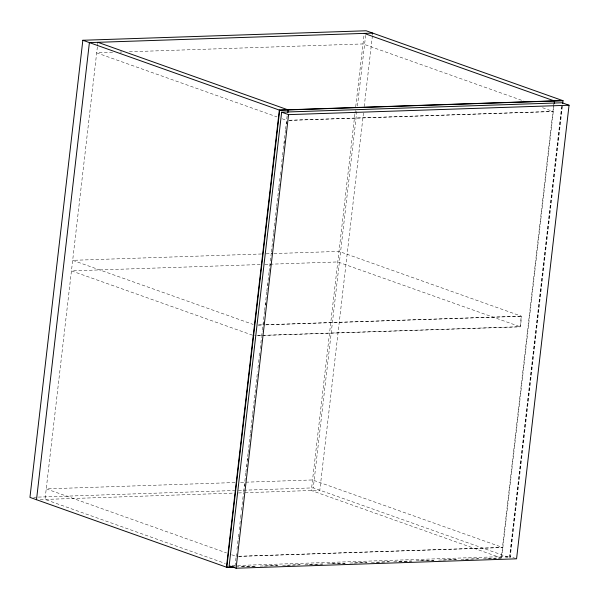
<?xml version="1.0" encoding="UTF-8"?>
<svg xmlns="http://www.w3.org/2000/svg" width="599" height="599" viewBox="0 0 599 599"><rect width="100%" height="100%" fill="white"/><g stroke="black" fill="none" stroke-linecap="round" stroke-linejoin="round"><path stroke-width="0.45" stroke-dasharray="3 2.25" d="M97.36 46.962L45.015 499.424L225.269 563.464M97.472 46.033L97.794 43.248M235.048 566.025L236.021 557.609M236.126 556.681L236.553 552.967M236.987 549.246L237.526 544.603M237.631 543.675L238.275 538.097M238.38 537.168L238.814 533.454M239.241 529.741L239.78 525.091M239.885 524.162L240.536 518.592M240.641 517.656L241.068 513.942M241.502 510.228L242.041 505.578M242.146 504.65L243.546 492.573M243.651 491.644L245.8 473.06M245.904 472.132L248.061 453.555M248.166 452.627L250.315 434.043M250.419 433.114L252.576 414.53M252.681 413.602L255.586 388.519M255.691 387.59L257.518 371.792M257.944 368.078L258.483 363.428M258.596 362.5L259.24 356.929M259.345 356.001L259.771 352.279M260.206 348.566L260.745 343.923M260.85 342.995L261.493 337.417M261.606 336.488L262.25 330.91M262.355 329.982L264.503 311.405M264.616 310.477L266.765 291.893M266.869 290.964L269.018 272.38M269.131 271.452L271.28 252.868M271.384 251.939L273.533 233.363M273.646 232.427L274.29 226.856M274.394 225.928L276.543 207.344M276.656 206.415L278.805 187.831M278.909 186.903L279.448 182.261M279.553 181.332L280.197 175.754M280.31 174.826L280.736 171.112M281.171 167.398L281.702 162.748M281.815 161.82L282.458 156.249M282.563 155.313L283.207 149.743M283.32 148.814L285.468 130.23M285.573 129.302L287.221 115.068M244.662 486.201L244.871 484.344M246.915 466.688L247.132 464.831M247.672 460.189L247.881 458.325M263.365 324.538L263.582 322.681M265.619 305.026L265.836 303.169M267.88 285.521L268.097 283.656M270.134 266.008L270.351 264.152M284.323 143.371L284.54 141.506M286.584 123.858L286.801 122.001M354.87 114.214L311.33 490.499L501.258 557.969L554.045 101.793M354.975 113.286L355.297 110.501M355.724 106.787L364.222 33.387M562.371 106.278L510.123 557.819L313.27 487.878L356.914 110.673M357.446 106.023L365.622 35.416M363.473 113.001L319.829 490.214L244.048 492.752M364.229 106.502L372.398 35.888M372.503 34.959L372.72 33.102M256.896 335.665L520.411 326.829L521.632 316.279L338.997 251.393L273.586 253.587M501.625 558.103L553.978 105.634M515.702 558.515L509.644 556.366L561.69 106.487M562.004 106.15L509.764 557.684L505.511 557.826M112.567 52.33L96.679 52.862L276.94 116.902M120.04 52.083L121.911 52.016M129.384 51.769L363.001 43.937L523.915 101.104M289.414 120.249L552.929 111.414M288.845 120.406L553.296 111.541L540.62 107.034M261.434 253.991L72.674 260.325L253.19 324.448M266.106 253.834L272.65 253.617M260.213 264.541L71.453 270.868L253.729 335.627M264.885 264.384L337.776 261.943L520.411 326.829M258.693 324.95L262.429 324.83M266.166 324.703L521.272 316.145L520.052 326.695L254.665 335.597M258.117 325.115L264.661 324.89M265.597 324.86L521.632 316.279M234.988 482.547L46.235 488.874L226.489 552.914M240.596 482.36L312.551 479.949L502.846 547.553L238.395 556.419M33.694 497.252L37.43 497.125M38.366 497.095L234.726 490.514M238.462 490.386L313.27 487.878M40.253 499.588L233.805 493.097M238.439 492.94L243.157 492.782M238.964 556.261L502.479 547.426M231.963 565.673L236.635 565.516M237.571 565.486L509.644 556.366M235.879 566.871L256.432 566.182M260.176 566.055L277.929 565.456M282.601 565.306L300.354 564.707M305.026 564.55L322.779 563.959M327.451 563.801L345.211 563.202M349.883 563.045L366.7 562.483M371.373 562.326L389.125 561.735M393.798 561.577L411.55 560.978M416.223 560.821L433.983 560.23M438.655 560.072L456.408 559.473M461.08 559.316L478.833 558.725M483.505 558.567L501.258 557.969M241.846 566.811L255.863 566.34M264.271 566.062L277.359 565.621M286.704 565.306L299.785 564.872M309.129 564.558L323.146 564.086M331.554 563.801L345.571 563.33M353.979 563.053L367.067 562.611M376.412 562.296L389.492 561.862M398.837 561.548L411.917 561.106M420.326 560.829L434.342 560.357M442.758 560.072L456.775 559.608M465.183 559.324L478.264 558.882M487.608 558.567L500.689 558.133M282.211 118.782L286.614 120.339M231.768 554.794L236.163 556.351"/><path stroke-width="0.9" d="M562.693 103.492L563.015 100.707L366.154 30.774L82.842 40.268L29.95 497.38L226.804 567.313L234.456 567.058M36.509 499.708L89.401 42.604L372.72 33.102M226.804 567.313L279.696 110.209L82.842 40.268M281.642 112.178L229.155 565.77L236.081 568.226L516.57 558.822L569.05 105.229L562.124 102.773L281.642 112.178L288.568 114.634L569.05 105.229M287.872 112.709L288.194 109.924L97.899 42.319M236.081 568.226L288.568 114.634M554.195 103.777L554.517 100.991L364.222 33.387M562.648 100.58L279.329 110.074L226.444 567.186L233.243 566.961M279.696 110.209L563.015 100.707"/></g></svg>
